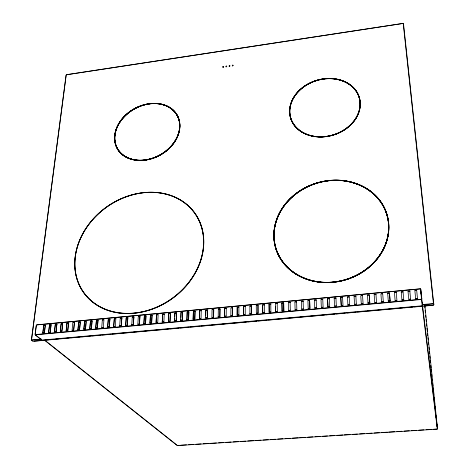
<?xml version="1.0" encoding="UTF-8"?>
<svg xmlns="http://www.w3.org/2000/svg" width="469" height="469" viewBox="0 0 469 469"><rect width="100%" height="100%" fill="white"/><g stroke="black" fill="none" stroke-linecap="round" stroke-linejoin="round"><path stroke-width="0.7" d="M249.924 313.949L249.901 306.087L251.595 305.929L251.63 313.79L249.877 313.872L251.63 313.79M251.583 313.714L251.595 305.929M245.24 306.521L245.246 314.377L243.546 314.535L243.546 306.679L245.287 306.603L243.546 306.679M243.546 314.535L243.593 306.761M238.879 314.963L238.897 307.119L237.214 307.277L237.138 315.039L238.879 314.963L237.138 315.039M237.185 315.121L237.214 307.277M232.53 315.543L232.577 307.711L230.9 307.863L230.842 315.701L232.53 315.543L232.577 307.711M226.275 308.297L226.199 316.129L224.516 316.282L224.598 308.455L226.328 308.373L224.598 308.455M224.516 316.282L224.651 308.532M218.208 316.862L218.32 309.042L219.99 308.889L219.885 316.71L218.155 316.786L219.885 316.71M219.838 316.634L219.99 308.889M213.594 317.284L213.729 309.476L212.058 309.628L211.918 317.443L213.594 317.284L213.729 309.476M207.316 317.865L207.48 310.062L205.815 310.214L205.592 317.941L207.316 317.865L207.48 310.062M205.709 315.907L205.815 310.214M201.248 310.642L201.06 318.439L199.395 318.592L199.589 310.8L201.307 310.718L199.589 310.8M199.395 318.592L199.554 313.679M199.601 312.278L199.647 310.877M193.105 319.09L193.38 311.381L195.034 311.223L194.823 319.014L193.105 319.09L194.823 319.014M193.164 319.166L193.38 311.381M194.764 318.938L195.034 311.223M188.597 319.582L188.843 311.803L187.195 311.961L186.885 319.659L188.597 319.582L188.843 311.803M186.943 319.735L187.195 311.961M182.394 320.151L182.664 312.383L181.022 312.536L180.682 320.227L182.394 320.151L182.664 312.383M180.747 320.304L180.805 318.908M180.864 317.507L181.022 312.536M176.209 320.72L176.502 312.958L174.867 313.116L174.503 320.796L176.209 320.72L176.502 312.958M174.562 320.872L174.697 318.076M174.761 316.681L174.867 313.116M168.336 321.365L168.729 313.691L170.358 313.538L170.042 321.288L168.336 321.365L170.042 321.288M168.4 321.441L168.729 313.691M169.977 321.212L170.358 313.538M164.238 314.107L163.886 321.851L162.251 322.004L162.608 314.265L164.297 314.183L162.608 314.265M162.251 322.004L162.673 314.336M157.754 322.414L158.129 314.681L156.505 314.834L156.06 322.49L157.754 322.414L156.06 322.49M156.124 322.566L156.505 314.834M151.639 322.977L152.038 315.25L150.42 315.403L149.945 323.053L151.639 322.977L152.038 315.25M150.01 323.129L150.42 315.403M145.537 323.54L145.965 315.819L144.346 315.971L143.848 323.616L145.537 323.54L145.965 315.819M143.913 323.686L144.346 315.971M139.457 324.097L139.909 316.387L138.296 316.54L137.839 324.249L139.457 324.097L139.909 316.387M131.777 324.806L132.264 317.103L133.87 316.956L133.389 324.654L131.707 324.73L133.389 324.654M133.319 324.583L133.87 316.956M125.663 325.287L126.243 317.665L127.844 317.519L127.345 325.21L125.663 325.287L127.345 325.21M125.733 325.357L126.243 317.665M127.275 325.14L127.844 317.519M119.706 325.914L120.24 318.228L121.84 318.082L121.313 325.767L119.636 325.838L121.313 325.767M121.242 325.691L121.84 318.082M115.849 318.644L115.298 326.318L113.697 326.465L114.26 318.791L115.925 318.715L114.26 318.791M113.697 326.465L114.33 318.861M109.3 326.87L109.881 319.201L108.292 319.348L107.63 326.946L109.3 326.87L109.881 319.201M107.706 327.016L108.292 319.348M103.321 327.421L103.925 319.758L102.342 319.905L101.732 327.567L103.321 327.421L101.732 327.567M97.359 327.966L97.986 320.315L96.403 320.462L95.694 328.042L97.359 327.966L97.986 320.315M95.77 328.112L96.403 320.462M91.408 328.511L92.059 320.872L90.488 321.019L89.749 328.587L91.408 328.511L92.059 320.872M89.896 327.972L90.488 321.019M85.481 329.056L86.155 321.423L84.584 321.57L83.822 329.132L85.481 329.056L86.155 321.423M83.904 329.203L84.584 321.57M79.566 329.601L80.263 321.974L78.698 322.121L77.913 329.678L79.566 329.601L80.263 321.974M77.995 329.748L78.698 322.121M73.668 330.141L74.395 322.525L72.83 322.672L72.097 330.287L73.668 330.141L74.395 322.525M67.788 330.686L68.538 323.071L66.979 323.217L66.141 330.756L67.788 330.686L66.141 330.756M66.223 330.827L66.979 323.217M67.706 330.616L68.538 323.071M60.278 331.296L61.14 323.768L62.694 323.622L61.92 331.22L60.278 331.296L61.92 331.22M60.36 331.366L61.14 323.768M61.838 331.149L62.694 323.622M54.433 331.835L55.319 324.314L56.872 324.167L56.075 331.759L54.433 331.835L56.075 331.759M54.515 331.905L55.319 324.314M55.987 331.689L56.872 324.167M48.606 332.369L49.515 324.853L51.062 324.712L50.242 332.298L48.606 332.369L50.242 332.298M48.688 332.439L49.515 324.853M50.154 332.228L51.062 324.712M42.79 332.902L43.728 325.398L45.27 325.252L44.426 332.832L42.79 332.902L44.426 332.832M42.96 332.292L43.728 325.398M44.338 332.761L45.27 325.252M35.093 334.45L36.277 325.293M35.181 334.362L36.365 325.205M31.446 339.708L66.082 75.175M31.564 339.597L66.193 75.011M66.61 74.706L402.9 23.45L66.498 74.735M36.74 324.841L420.212 288.816M36.629 324.947L420.224 288.916M256.267 305.489L258.014 305.407L258.032 313.204L256.326 313.362L256.267 305.489L258.014 305.407M262.658 304.891L264.405 304.809L262.658 304.891L262.74 312.77L264.457 312.612L264.364 304.733M269.065 304.293L270.818 304.211L269.065 304.293L269.177 312.178L270.894 312.02L270.777 304.129M275.491 303.689L277.243 303.607L275.491 303.689L275.631 311.586L277.355 311.428L277.202 303.531M281.933 303.085L283.692 303.003L283.833 310.83L282.103 310.988L281.933 303.085L282.103 310.988M288.4 302.482L290.159 302.399L288.4 302.482L288.599 310.396L290.329 310.238L290.123 302.317M294.878 301.872L296.648 301.79L294.878 301.872L295.107 309.798L296.848 309.634L296.607 301.714M301.379 301.262L303.15 301.18L301.379 301.262L301.637 309.194L303.384 309.036L303.115 301.104M308.192 308.596L307.899 300.652L309.64 300.488L309.939 308.432L308.156 308.514L309.939 308.432M314.435 300.043L316.217 299.961L314.435 300.043L314.758 307.992L316.511 307.828L316.182 299.879M322.748 299.263L323.106 307.224L321.347 307.383L320.995 299.427L322.778 299.345L321.611 299.451M327.573 298.812L329.361 298.73L327.573 298.812L327.954 306.779L329.719 306.615L329.326 298.647M334.168 298.19L335.956 298.108L334.168 298.19L334.579 306.169L336.349 306.005L335.933 298.026M340.787 297.575L342.581 297.487L340.787 297.575L341.227 305.559L343.003 305.395L342.552 297.41M347.418 296.953L349.217 296.865L347.418 296.953L347.892 304.944L349.675 304.78L349.194 296.783M354.077 296.326L355.877 296.244L354.077 296.326L354.582 304.334L356.364 304.17L355.854 296.162M362.531 295.534L363.076 303.549L361.282 303.713L360.749 295.704L362.555 295.617L361.365 295.728M368.013 303.097L367.444 295.077L369.232 294.907L369.807 302.933L367.989 303.015L369.807 302.933M374.156 294.45L375.968 294.362L374.156 294.45L374.754 302.476L376.554 302.312L375.95 294.28M382.692 293.647L383.325 301.69L381.52 301.854L380.892 293.817L382.71 293.729L381.508 293.846M388.309 301.233L387.646 293.184L389.452 293.014L390.12 301.069L388.291 301.151L390.12 301.069M394.423 292.55L396.246 292.463L394.423 292.55L395.115 300.606L396.932 300.441L396.229 292.38M401.218 291.911L403.041 291.829L401.218 291.911L401.939 299.978L403.762 299.814L403.029 291.741M408.03 291.272L409.859 291.19L408.03 291.272L408.786 299.351L410.615 299.181L409.847 291.102M414.866 290.633L416.701 290.546L414.866 290.633L415.657 298.718L417.492 298.554L416.689 290.463M43.81 325.468L45.352 325.322M49.603 324.923L51.144 324.783M55.922 324.337L56.954 324.237M61.222 323.839L62.776 323.692M67.061 323.293L68.615 323.147M74.471 322.596L72.83 322.672M78.78 322.191L80.346 322.045M84.66 321.64L85.71 321.546M91.086 321.042L92.141 320.943M96.479 320.538L98.062 320.386M108.362 319.424L109.951 319.272M121.911 318.152L120.24 318.228M126.313 317.742L127.914 317.589M133.935 317.026L132.264 317.103M139.973 316.464L138.296 316.54M144.417 316.047L146.029 315.895M150.485 315.479L152.103 315.326M156.57 314.91L158.129 314.681M168.787 313.767L170.423 313.609M174.925 313.192L176.561 313.034M181.081 312.612L182.722 312.46M187.254 312.037L188.901 311.879M193.439 311.457L195.092 311.299M206.424 310.238L207.533 310.138M213.782 309.552L212.058 309.628M220.043 308.965L218.32 309.042M231.51 307.893L232.63 307.787M237.261 307.353L238.897 307.119M251.642 306.005L249.901 306.087M281.975 303.167L283.692 303.003M309.675 300.57L307.899 300.652M369.255 294.989L367.444 295.077M389.469 293.096L387.646 293.184M73.586 330.07L72.097 330.287M77.913 329.678L79.484 329.531M83.822 329.132L85.399 328.986M89.749 328.587L91.332 328.441M95.694 328.042L97.282 327.895M107.63 326.946L109.224 326.799M113.627 326.395L115.298 326.318M139.387 324.026L137.839 324.249M143.848 323.616L145.472 323.463M149.945 323.053L151.569 322.906M162.186 321.927L163.886 321.851M174.503 320.796L176.145 320.649M180.682 320.227L182.335 320.081M186.885 319.659L188.538 319.506M199.343 318.515L201.06 318.439M205.592 317.941L207.263 317.789M213.542 317.208L211.918 317.443M224.463 316.206L226.199 316.129M232.477 315.467L230.842 315.701M243.499 314.459L245.246 314.377M256.279 313.28L258.032 313.204M262.699 312.694L264.457 312.612M269.136 312.102L270.894 312.02M275.59 311.51L277.355 311.428M282.068 310.912L283.833 310.83M327.925 306.697L329.719 306.615M341.198 305.477L343.003 305.395M35.386 334.579L421.262 299.21M35.451 334.825L421.291 299.48M31.839 339.89L41.325 339.034M422.123 304.58L433.063 303.59M31.927 340.218L41.407 339.363M422.159 304.944L433.104 303.953M42.11 340.078L422.065 305.806M34.214 341.092L48.805 339.779M50.265 339.644L53.912 339.316M55.371 339.187L59.018 338.858M60.472 338.724L64.124 338.395M65.578 338.266L69.23 337.938M70.684 337.803L74.331 337.475M75.79 337.346L80.17 336.953M81.629 336.818L85.276 336.49M86.736 336.361L90.382 336.033M91.842 335.898L95.488 335.57M96.948 335.441L100.595 335.112M102.049 334.977L105.701 334.649M107.155 334.52L110.807 334.192M112.261 334.057L131.959 332.281M133.419 332.152L137.065 331.823M138.525 331.689L142.171 331.36M143.625 331.231L147.278 330.903M148.732 330.768L152.384 330.44M153.838 330.311L168.43 328.998M169.889 328.863L173.536 328.535M174.996 328.406L178.642 328.077M180.102 327.942L183.748 327.614M185.202 327.485L188.855 327.151M190.308 327.022L194.688 326.629M196.148 326.494L199.794 326.166M201.254 326.037L204.9 325.709M206.36 325.574L210.006 325.246M211.466 325.117L215.113 324.788M216.572 324.654L220.219 324.325M221.679 324.196L225.325 323.868M226.779 323.733L230.431 323.405M231.885 323.276L241.371 322.42M242.831 322.291L246.477 321.957M247.937 321.828L251.583 321.5M253.043 321.371L256.69 321.036M258.149 320.907L261.796 320.579M263.256 320.45L266.902 320.116M268.356 319.987L293.16 317.753M294.62 317.619L298.266 317.29M299.726 317.161L303.373 316.833M304.832 316.698L308.479 316.37M309.933 316.241L319.418 315.385M320.878 315.256L324.525 314.922M325.984 314.793L329.631 314.464M331.091 314.336L334.737 314.001M336.197 313.872L339.843 313.544M341.303 313.415L344.95 313.081M347.136 312.887L350.783 312.559M352.242 312.424L355.889 312.096M357.349 311.967L360.995 311.639M362.455 311.504L366.101 311.176M367.561 311.047L371.208 310.718M372.667 310.584L376.314 310.255M377.774 310.126L381.42 309.798M382.88 309.663L386.526 309.335M387.986 309.206L397.466 308.35M398.926 308.221L402.572 307.887M404.032 307.758L407.678 307.43M409.138 307.295L412.784 306.966M414.244 306.837L417.891 306.509M419.35 306.374L422.997 306.046M424.457 305.917L433.209 305.126M33.34 341.309L433.227 305.272M177.663 445.403L179.129 445.31M180.588 445.216L186.433 444.846M188.626 444.712L193.738 444.389M195.931 444.249L201.049 443.926M203.235 443.785L209.08 443.416M210.546 443.328L216.391 442.959M218.583 442.818L223.695 442.496M225.888 442.355L231 442.033M233.193 441.898L238.311 441.575M240.503 441.435L245.615 441.112M247.808 440.971L253.653 440.602M255.113 440.514L260.957 440.145M263.15 440.004L268.262 439.682M270.455 439.541L275.573 439.219M277.765 439.084L282.877 438.761M285.07 438.621L290.182 438.298M292.375 438.157L298.22 437.788M299.685 437.7L305.53 437.331M307.723 437.19L312.835 436.868M315.027 436.727L320.139 436.405M322.332 436.27L327.45 435.947M329.637 435.807L334.755 435.484M336.947 435.343L342.792 434.974M344.252 434.886L350.097 434.517M352.289 434.376L357.401 434.054M359.594 433.913L364.712 433.591M366.905 433.456L372.017 433.127M374.209 432.993L379.321 432.67M381.514 432.529L387.359 432.16M388.819 432.066L394.664 431.703M396.856 431.562L401.974 431.24M404.167 431.099L409.279 430.776M411.471 430.642L416.583 430.313M418.776 430.179L423.894 429.856M426.087 429.715L431.931 429.346M433.391 429.252L437.044 429.024M177.599 445.544L437.055 429.17M31.564 340.154L32.66 340.998M31.763 340.371L32.859 341.215M35.181 334.778L41.079 339.433M35.333 334.936L41.764 340.013M44.737 340.23L177.1 445.321M44.96 340.465L177.276 445.497M102.342 319.905L103.925 319.758M288.599 310.396L290.329 310.238M295.107 309.798L296.848 309.634M301.637 309.194L303.384 309.036M314.758 307.992L316.511 307.828M321.347 307.383L323.106 307.224M334.579 306.169L336.349 306.005M347.892 304.944L349.675 304.78M354.582 304.334L356.364 304.17M361.282 303.713L363.076 303.549M374.754 302.476L376.554 302.312M381.52 301.854L383.325 301.69M395.115 300.606L396.932 300.441M401.939 299.978L403.762 299.814M408.786 299.351L410.615 299.181M415.657 298.718L417.492 298.554M420.734 289.068L421.49 295.306M420.505 288.898L420.675 290.288M420.928 292.369L421.18 294.45M422.604 306.169L437.507 428.871M421.772 299.357L422.434 304.791M421.584 299.562L422.329 305.671M422.241 305.747L437.325 429.082M403.498 23.784L433.825 304.61M403.246 23.661L433.415 303.203M424.867 305.641L437.489 428.672M424.685 305.729L424.908 307.916M425.131 310.097L425.354 312.284M425.653 315.191L425.875 317.378M426.104 319.559L426.327 321.746M426.55 323.927L426.772 326.113M426.995 328.294L427.294 331.208M427.517 333.389L427.746 335.575M427.968 337.756L428.191 339.943M428.414 342.124L428.637 344.305M428.936 347.218L429.158 349.405M429.387 351.586L429.61 353.767M429.833 355.953L430.055 358.134M430.278 360.321L430.507 362.502M430.8 365.415L431.029 367.596M431.251 369.783L431.474 371.964M431.697 374.151L431.92 376.331M432.219 379.245L432.371 380.699M432.67 383.613L432.893 385.794M433.116 387.98L433.338 390.161M433.561 392.348L433.784 394.529M434.083 397.442L434.312 399.623M434.534 401.81L434.757 403.991M434.98 406.177L435.203 408.358M435.502 411.272L435.654 412.726M435.947 415.64L436.176 417.82M436.399 420.001L436.621 422.188M436.844 424.369L437.067 426.556M421.737 297.733L421.877 299.116M422.223 302.564L422.364 303.941M420.746 289.203L421.737 298.993M420.529 289.144L421.52 298.929M403.492 23.761L403.639 25.256M433.755 303.783L433.848 304.809M433.503 304.064L433.596 305.09M389.452 293.014L390.102 300.987M369.232 294.907L369.783 302.851M340.811 297.657L341.227 305.559M327.602 298.894L327.954 306.779M309.64 300.488L309.903 308.356M283.657 302.927L283.792 310.754M275.567 306.609L275.631 311.586M269.106 304.369L269.177 312.178M262.699 304.967L262.74 312.77M257.968 305.331L257.985 313.128M232.454 65.273C232.155 66.774 233.462 64.98 232.454 65.273M229.312 65.742C229.007 67.243 230.32 65.449 229.312 65.742M226.169 66.211C225.865 67.706 227.178 65.918 226.169 66.211M223.033 66.68C222.722 68.175 224.041 66.387 223.033 66.68M233.058 65.484L232.307 65.994L232.319 65.191L232.946 65.097L233.058 65.484M229.91 65.953L229.159 66.463L229.177 65.66L229.798 65.566L229.91 65.953M226.767 66.416L226.023 66.932L226.035 66.129L226.656 66.035L226.767 66.416M223.631 66.885L222.881 67.395L222.898 66.592L223.52 66.504L223.631 66.885M141.638 160.427A34.325 26.504 -29 0 0 177.903 116.541A34.325 26.504 -29 0 0 122.18 118.804A34.325 26.504 -29 0 0 141.638 160.427A34.272 26.463 -29 0 0 177.886 116.611A34.272 26.463 -29 0 0 122.245 118.874A34.272 26.463 -29 0 0 141.673 160.433M141.615 160.334A34.278 26.463 -29 0 0 177.827 116.511A34.278 26.463 -29 0 0 122.186 118.768A34.278 26.463 -29 0 0 141.615 160.334M141.626 160.246A34.178 26.387 -29 0 0 177.739 116.552A34.178 26.387 -29 0 0 122.257 118.804A34.178 26.387 -29 0 0 141.626 160.246A34.12 26.346 -29 0 0 177.716 116.629A34.12 26.346 -29 0 0 122.327 118.874A34.12 26.346 -29 0 0 141.661 160.251M141.685 160.345A34.167 26.381 -29 0 0 177.792 116.658A34.167 26.381 -29 0 0 122.321 118.909A34.167 26.381 -29 0 0 141.685 160.345M135.43 313.116A68.339 56.315 -35.6 0 0 196.962 216.367A68.339 56.315 -35.6 0 0 85.422 229.235A68.339 56.315 -35.6 0 0 135.43 313.116M135.394 313.028A68.292 56.274 -35.6 0 0 196.886 216.35A68.292 56.274 -35.6 0 0 85.428 229.206A68.292 56.274 -35.6 0 0 135.394 313.028M135.394 312.923A68.181 56.18 -35.6 0 0 196.792 216.408A68.181 56.18 -35.6 0 0 85.516 229.235A68.181 56.18 -35.6 0 0 135.394 312.923M312.29 136.162A35.914 28.597 -16.7 0 0 359.852 99.528A35.914 28.597 -16.7 0 0 302.652 87.498A35.914 28.597 -16.7 0 0 312.29 136.162M312.29 136.063A35.861 28.556 -16.7 0 0 359.793 99.487A35.861 28.556 -16.7 0 0 302.669 87.469A35.861 28.556 -16.7 0 0 312.29 136.063A35.744 28.468 -16.7 0 0 359.705 99.621A35.744 28.468 -16.7 0 0 302.769 87.633A35.744 28.468 -16.7 0 0 312.354 136.086M312.325 135.975A35.755 28.468 -16.7 0 0 359.682 99.51A35.755 28.468 -16.7 0 0 302.734 87.521A35.755 28.468 -16.7 0 0 312.325 135.975A35.697 28.427 -16.7 0 0 359.641 99.575A35.697 28.427 -16.7 0 0 302.786 87.609A35.697 28.427 -16.7 0 0 312.354 135.987M311.651 280.743A58.156 50.505 -17.2 0 0 388.004 218.525A58.156 50.505 -17.2 0 0 294.38 194.875A58.156 50.505 -17.2 0 0 311.651 280.743A58.092 50.453 -17.2 0 0 387.957 218.583A58.092 50.453 -17.2 0 0 294.438 194.957A58.092 50.453 -17.2 0 0 311.68 280.732M311.651 280.65A58.103 50.459 -17.2 0 0 387.939 218.484A58.103 50.459 -17.2 0 0 294.403 194.858A58.103 50.459 -17.2 0 0 311.651 280.65M311.68 280.544A57.986 50.359 -17.2 0 0 387.822 218.507A57.986 50.359 -17.2 0 0 294.473 194.922A57.986 50.359 -17.2 0 0 311.68 280.544M311.715 280.532A57.922 50.306 -17.2 0 0 387.775 218.566A57.922 50.306 -17.2 0 0 294.532 195.004A57.974 50.353 -17.2 0 0 311.715 280.626A57.974 50.353 -17.2 0 0 387.84 218.607A57.974 50.353 -17.2 0 0 294.509 195.022A57.922 50.306 -17.2 0 0 311.715 280.532"/></g></svg>
